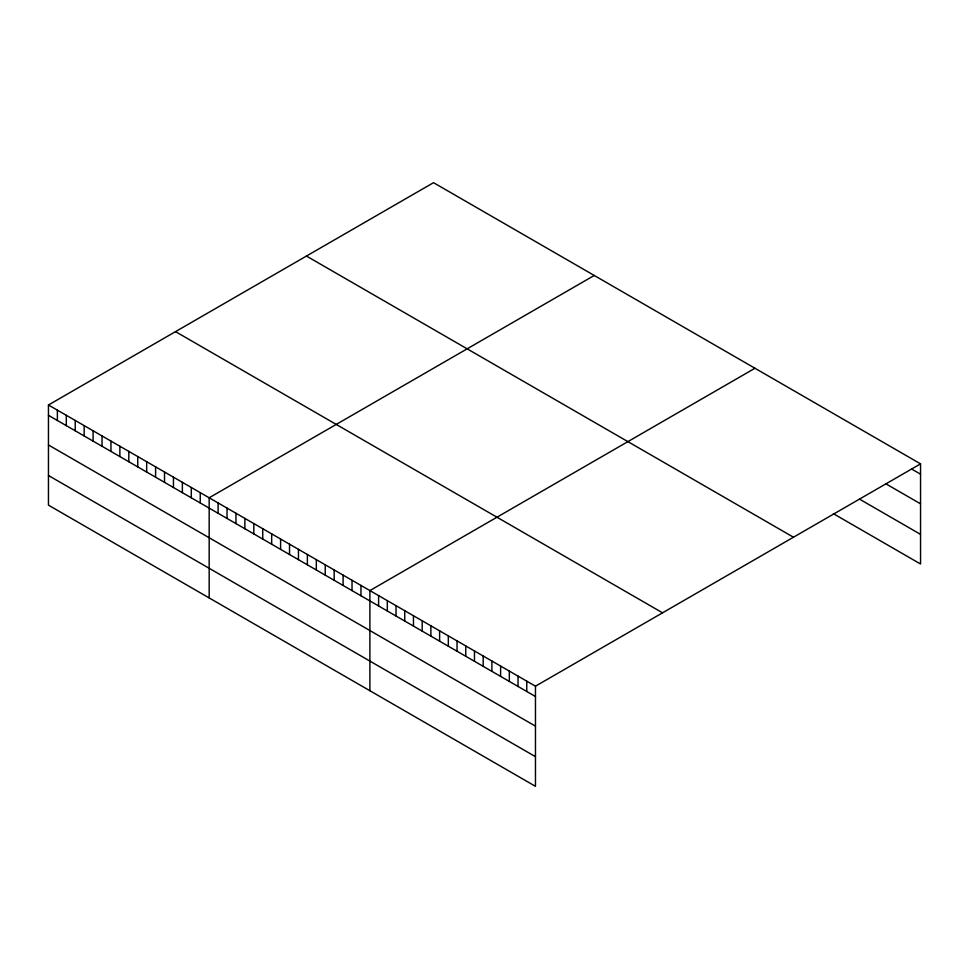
<?xml version="1.0" encoding="UTF-8"?>
<svg xmlns="http://www.w3.org/2000/svg" width="969" height="969" viewBox="0 0 969 969"><rect width="100%" height="100%" fill="white"/><g stroke="black" fill="none" stroke-linecap="round" stroke-linejoin="round"><path stroke-width="1.45" d="M48.45 404.994L535.469 686.185L535.469 786.319L48.45 505.14L48.45 404.994L433.531 182.681L920.55 463.86L920.55 564.006L833.401 513.679M594.239 275.462L209.171 497.787L209.171 597.934M754.96 368.256L369.892 590.581L369.892 690.715M535.469 686.185L920.55 463.86M911.829 469.166L920.55 474.192M885.69 483.701L920.55 503.832M859.539 499.144L920.55 534.367M306.446 256.046L793.478 537.226M175.522 331.628L662.554 612.82M48.45 415.338L535.469 696.517M48.45 444.965L535.469 726.144M48.45 475.5L535.469 756.68M526.761 681.146L526.761 691.478M518.04 676.12L518.04 686.452M509.331 671.081L509.331 681.413M500.61 666.054L500.61 676.386M491.901 661.028L491.901 671.36M483.18 655.989L483.18 666.321M474.471 650.962L474.471 661.294M465.75 645.923L465.75 656.255M457.041 640.897L457.041 651.229M448.32 635.858L448.32 646.202M439.611 630.831L439.611 641.163M430.89 625.804L430.89 636.136M422.181 620.766L422.181 631.098M413.46 615.739L413.46 626.071M404.751 610.7L404.751 621.044M396.03 605.673L396.03 616.005M387.321 600.647L387.321 610.979M378.6 595.608L378.6 605.94M360.952 585.421L360.952 595.753M352.026 580.274L352.026 590.606M343.099 575.114L343.099 585.446M334.172 569.954L334.172 580.298M325.245 564.806L325.245 575.138M316.318 559.646L316.318 569.978M307.379 554.498L307.379 564.83M298.452 549.338L298.452 559.67M289.525 544.178L289.525 554.522M280.598 539.03L280.598 549.362M271.671 533.871L271.671 544.203M262.744 528.723L262.744 539.055M253.817 523.563L253.817 533.895M244.878 518.403L244.878 528.747M235.952 513.255L235.952 523.587M227.025 508.095L227.025 518.427M218.098 502.947L218.098 513.279M200.244 492.627L200.244 502.972M191.305 487.48L191.305 497.812M182.378 482.32L182.378 492.652M173.451 477.172L173.451 487.504M164.524 472.012L164.524 482.344M155.597 466.864L155.597 477.196M146.67 461.704L146.67 472.036M137.743 456.544L137.743 466.876M128.804 451.397L128.804 461.728M119.877 446.237L119.877 456.569M110.95 441.089L110.95 451.421M102.024 435.929L102.024 446.261M93.097 430.769L93.097 441.101M84.17 425.621L84.17 435.953M75.231 420.461L75.231 430.793M66.304 415.313L66.304 425.645M57.377 410.153L57.377 420.485"/></g></svg>
